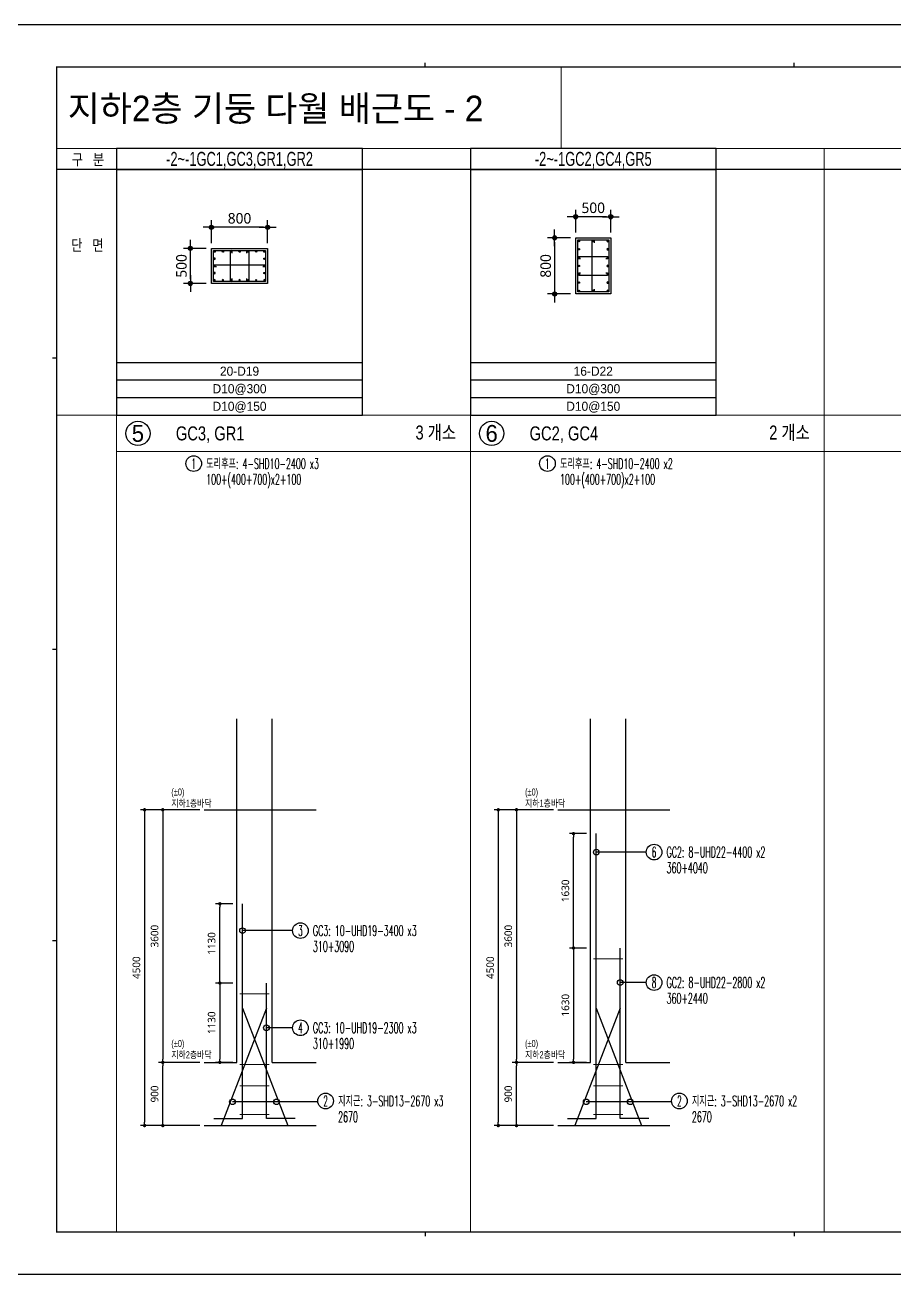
# Model space of a CAD drawing. Header units: millimetres. Extents: x 321717 to 696608, y -514806 to -16026.
# Drawn here: x 497113 to 509488, y -427003 to -409205 of the extents above; entities that cross this region are included whole.
import ezdxf
from ezdxf.enums import TextEntityAlignment as Align

# ---------------------------------------------------------------- set-up
doc = ezdxf.new("R2010")
doc.units = ezdxf.units.MM
doc.header["$LTSCALE"] = 65
doc.layers.get('Defpoints').update_dxf_attribs({"color": 145})
for name, color, linetype in [('254', 254, 'Continuous'), ('AMAC-NO', 5, 'Continuous'), ('BAR', 2, 'Continuous'), ('DIM', 7, 'Continuous'), ('EL4', 4, 'Continuous'), ('EL7', 7, 'Continuous'), ('EL8', 8, 'Continuous'), ('HOOP', 2, 'Continuous'), ('LEAD7', 7, 'Continuous'), ('XDIM', 7, 'Continuous'), ('XSTRUCT', 2, 'Continuous'), ('XTAG', 7, 'Continuous')]:
    doc.layers.add(name, color=color, linetype=linetype)
for name, color, linetype, lineweight in [('Main Bar', 7, 'Continuous', 0), ('TEXT', 3, 'Continuous', 9), ('XTITLE', 22, 'Continuous', 0)]:
    doc.layers.add(name, color=color, linetype=linetype, lineweight=lineweight)
doc.styles.add('ROMANS', font='malgun_0.ttf')
doc.styles.add('XRebar', font='Romans.shx', dxfattribs={"bigfont": 'whgtxt.shx'})
doc.styles.add('돋음', font='Dotum.ttf')
doc.styles.add('맑은고딕', font='malgun_0.ttf')
doc.dimstyles.new('60(SUB-1.8)', dxfattribs={"dimscale": 60, "dimtxt": 1.8, "dimasz": 0.8, "dimexe": 1, "dimexo": 1, "dimgap": 1, "dimtad": 1, "dimdec": 0, "dimzin": 0, "dimdsep": 46, "dimtxsty": 'ROMANS', "dimblk": 'DOT', "dimcen": 1, "dimdle": 2, "dimclrd": 6, "dimclre": 6, "dimclrt": 7, "dimazin": 0, "dimtfac": 1, "dimtdec": 0, "dimtix": 1, "dimtmove": 2, "dimatfit": 3, "dimldrblk": 'DIMDOT', "dimfxl": 1, "dimtolj": 1, "dimtzin": 0, "dimarcsym": 0})
doc.dimstyles.new('DIM_30', dxfattribs={"dimscale": 30, "dimtxt": 3, "dimasz": 1.2, "dimexe": 2, "dimexo": 1.5, "dimgap": 1, "dimtad": 1, "dimdec": 0, "dimdsep": 46, "dimtxsty": '맑은고딕', "dimblk1": 'DIMDOT', "dimblk2": 'DIMDOT', "dimsah": 1, "dimcen": 1, "dimdle": 2, "dimclrd": 7, "dimclre": 7, "dimclrt": 3, "dimadec": 0, "dimazin": 0, "dimtfac": 1, "dimtdec": 0, "dimtix": 1, "dimtmove": 2, "dimatfit": 3, "dimldrblk": 'DIMDOT', "dimfxl": 1, "dimtolj": 1, "dimarcsym": 0})

# ---------------------------------------------------------------- blocks, each defined once
blk = doc.blocks.new('dhs_sheet2e')
at = {"color": 7}
for p, q in [((20500.6, 57331.7), (20500.6, 57531.5)), ((38004.8, 57331.7), (38004.8, 57531.5)), ((2996.4, 43498.2), (2796.7, 43498.2)), ((2996.4, 29664.7), (2796.7, 29664.7)), ((2996.4, 15831.2), (2796.7, 15831.2)), ((20500.6, 1997.6), (20500.6, 1797.9)), ((38004.8, 1997.6), (38004.8, 1797.9))]:
    blk.add_line(p, q, dxfattribs=at)
blk.add_lwpolyline([(84000, 0), (84000, 59329.4), (0, 59329.4), (0, 0)], close=True, dxfattribs=at)
at = {"color": 30, "const_width": 64.9}
blk.add_lwpolyline([(81003.6, 57331.7), (2996.4, 57331.7), (2996.4, 1997.6), (81003.6, 1997.6)], close=True, dxfattribs=at)
blk = doc.blocks.new('zdfgarse')
at = {"color": 255, "xscale": 0.25, "yscale": 0.25, "zscale": 0.25}
blk.add_blockref('dhs_sheet2e', (0, 0), dxfattribs=at)
blk = doc.blocks.new('DIMDOT')
at = {"layer": 'DIM', "linetype": 'Continuous'}
blk.add_line((-2, 0), (2, 0), dxfattribs=at)
for radius in [0.5, 0.25]:
    blk.add_circle((0, 0), radius, dxfattribs=at)
blk = doc.blocks.new('*D150')
at = {"layer": 'Defpoints', "color": 0, "transparency": 16777216}
for p in [(507300, -134614), (507600, -134614), (507600, -135114)]:
    blk.add_point(p, dxfattribs=at)
at = {"layer": 'DIM', "color": 7, "lineweight": -2, "transparency": 16777216}
for p, q in [((507525, -134614), (507200, -134614)), ((507300, -135054), (507300, -134674)), ((507525, -135114), (507200, -135114))]:
    blk.add_line(p, q, dxfattribs=at)
at = {"layer": 'DIM', "color": 7, "lineweight": -2, "transparency": 16777216, "xscale": 60, "yscale": 60, "zscale": 60}
for p, rotation in [((507300, -134614), 90), ((507300, -135114), 270)]:
    blk.add_blockref('DIMDOT', p, dxfattribs=dict(at, rotation=rotation))
at = {"layer": 'DIM', "color": 3, "transparency": 16777216, "insert": (507173, -134864), "char_height": 150, "attachment_point": 5, "rotation": 90, "style": '맑은고딕'}
blk.add_mtext('\\A1;500', dxfattribs=at)
blk = doc.blocks.new('*D151')
at = {"layer": 'Defpoints', "color": 0, "transparency": 16777216}
for p in [(507600, -134314), (507600, -134614), (508400, -134614)]:
    blk.add_point(p, dxfattribs=at)
at = {"layer": 'DIM', "color": 7, "lineweight": -2, "transparency": 16777216}
for p, q in [((507600, -134539), (507600, -134214)), ((508340, -134314), (507660, -134314)), ((508400, -134539), (508400, -134214))]:
    blk.add_line(p, q, dxfattribs=at)
at = {"layer": 'DIM', "color": 7, "lineweight": -2, "transparency": 16777216, "xscale": 60, "yscale": 60, "zscale": 60, "rotation": 180}
blk.add_blockref('DIMDOT', (507600, -134314), dxfattribs=at)
at = {"layer": 'DIM', "color": 7, "lineweight": -2, "transparency": 16777216, "xscale": 60, "yscale": 60, "zscale": 60}
blk.add_blockref('DIMDOT', (508400, -134314), dxfattribs=at)
at = {"layer": 'DIM', "color": 3, "transparency": 16777216, "insert": (508000, -134187), "char_height": 150, "attachment_point": 5, "style": '맑은고딕'}
blk.add_mtext('\\A1;800', dxfattribs=at)
blk = doc.blocks.new('ST')
at = {"layer": 'BAR'}
blk.add_circle((0, 0), 14.5, dxfattribs=at)
blk = doc.blocks.new('BAR')
at = {"layer": 'BAR'}
blk.add_hatch(color=256, dxfattribs=at).paths.add_polyline_path([(0, -14.5, 1), (0, 14.5, 1)])
at = {"layer": 'BAR', "rotation": 180}
blk.add_blockref('ST', (0, 0), dxfattribs=at)
blk = doc.blocks.new('보')
at = {"layer": 'EL7'}
for p, q in [((0, -300), (3500, -300)), ((0, -3050), (3500, -3050))]:
    blk.add_line(p, q, dxfattribs=at)
blk.add_lwpolyline([(0, 0), (0, -3800), (3500, -3800), (3500, 0)], close=True, dxfattribs=at)
at = {"layer": 'EL8'}
for p, q in [((0, -3300), (3500, -3300)), ((0, -3550), (3500, -3550))]:
    blk.add_line(p, q, dxfattribs=at)
blk = doc.blocks.new('_Dot')
at = {"color": 0, "linetype": 'ByBlock', "lineweight": -2}
blk.add_line((-0.5, 0), (-1, 0), dxfattribs=at)
at = {"color": 0, "linetype": 'ByBlock', "const_width": 0.5}
blk.add_lwpolyline([(-0.25, 0, 1), (0.25, 0, 1)], format="xyb", close=True, dxfattribs=at)
blk = doc.blocks.new('*D264')
at = {"layer": 'Defpoints', "color": 0, "linetype": 'Continuous', "transparency": 16777216}
for p in [(499664, -420388), (498816, -424888), (499664, -424888)]:
    blk.add_point(p, dxfattribs=at).dxf.unprotected_set("ltscale", 0)
at = {"layer": 'XDIM', "color": 6, "linetype": 'Continuous', "lineweight": -2, "transparency": 16777216}
for p, q in [((499604, -420388), (498756, -420388)), ((498816, -420436), (498816, -424840)), ((499604, -424888), (498756, -424888))]:
    blk.add_line(p, q, dxfattribs=at).dxf.unprotected_set("ltscale", 0)
at = {"layer": 'XDIM', "color": 6, "linetype": 'Continuous', "lineweight": -2, "transparency": 16777216, "xscale": 48, "yscale": 48, "zscale": 48}
for p, rotation in [((498816, -420388), 90), ((498816, -424888), 270)]:
    blk.add_blockref('_Dot', p, dxfattribs=dict(at, rotation=rotation)).dxf.unprotected_set("ltscale", 0)
at = {"layer": 'XDIM', "color": 7, "linetype": 'Continuous', "transparency": 16777216, "insert": (498700, -422638), "char_height": 108, "attachment_point": 5, "rotation": 90, "style": 'ROMANS'}
blk.add_mtext('\\A1;4500', dxfattribs=at).dxf.unprotected_set("ltscale", 0)
blk = doc.blocks.new('*D265')
at = {"layer": 'Defpoints', "color": 0, "linetype": 'Continuous', "transparency": 16777216}
for p in [(499664, -420388), (499075, -423988), (499664, -423988)]:
    blk.add_point(p, dxfattribs=at).dxf.unprotected_set("ltscale", 0)
at = {"layer": 'XDIM', "color": 6, "linetype": 'Continuous', "lineweight": -2, "transparency": 16777216}
for p, q in [((499604, -420388), (499015, -420388)), ((499075, -420436), (499075, -423940)), ((499604, -423988), (499015, -423988))]:
    blk.add_line(p, q, dxfattribs=at).dxf.unprotected_set("ltscale", 0)
at = {"layer": 'XDIM', "color": 6, "linetype": 'Continuous', "lineweight": -2, "transparency": 16777216, "xscale": 48, "yscale": 48, "zscale": 48}
for p, rotation in [((499075, -420388), 90), ((499075, -423988), 270)]:
    blk.add_blockref('_Dot', p, dxfattribs=dict(at, rotation=rotation)).dxf.unprotected_set("ltscale", 0)
at = {"layer": 'XDIM', "color": 7, "linetype": 'Continuous', "transparency": 16777216, "insert": (498959, -422188), "char_height": 108, "attachment_point": 5, "rotation": 90, "style": 'ROMANS'}
blk.add_mtext('\\A1;3600', dxfattribs=at).dxf.unprotected_set("ltscale", 0)
blk = doc.blocks.new('*D266')
at = {"layer": 'Defpoints', "color": 0, "linetype": 'Continuous', "transparency": 16777216}
for p in [(499075, -423988), (499664, -423988), (499664, -424888)]:
    blk.add_point(p, dxfattribs=at).dxf.unprotected_set("ltscale", 0)
at = {"layer": 'XDIM', "color": 6, "linetype": 'Continuous', "lineweight": -2, "transparency": 16777216}
for p, q in [((499604, -423988), (499015, -423988)), ((499075, -424840), (499075, -424036)), ((499604, -424888), (499015, -424888))]:
    blk.add_line(p, q, dxfattribs=at).dxf.unprotected_set("ltscale", 0)
at = {"layer": 'XDIM', "color": 6, "linetype": 'Continuous', "lineweight": -2, "transparency": 16777216, "xscale": 48, "yscale": 48, "zscale": 48}
for p, rotation in [((499075, -423988), 90), ((499075, -424888), 270)]:
    blk.add_blockref('_Dot', p, dxfattribs=dict(at, rotation=rotation)).dxf.unprotected_set("ltscale", 0)
at = {"layer": 'XDIM', "color": 7, "linetype": 'Continuous', "transparency": 16777216, "insert": (498959, -424438), "char_height": 108, "attachment_point": 5, "rotation": 90, "style": 'ROMANS'}
blk.add_mtext('\\A1;900', dxfattribs=at).dxf.unprotected_set("ltscale", 0)
blk = doc.blocks.new('*D267')
at = {"layer": 'Defpoints', "color": 0, "linetype": 'Continuous', "transparency": 16777216}
for p in [(500131, -422858), (499888, -423988), (500131, -423988)]:
    blk.add_point(p, dxfattribs=at).dxf.unprotected_set("ltscale", 0)
at = {"layer": 'XDIM', "color": 6, "linetype": 'Continuous', "lineweight": -2, "transparency": 16777216}
for p, q in [((500071, -422858), (499828, -422858)), ((499888, -422906), (499888, -423940)), ((500071, -423988), (499828, -423988))]:
    blk.add_line(p, q, dxfattribs=at).dxf.unprotected_set("ltscale", 0)
at = {"layer": 'XDIM', "color": 6, "linetype": 'Continuous', "lineweight": -2, "transparency": 16777216, "xscale": 48, "yscale": 48, "zscale": 48}
for p, rotation in [((499888, -422858), 90), ((499888, -423988), 270)]:
    blk.add_blockref('_Dot', p, dxfattribs=dict(at, rotation=rotation)).dxf.unprotected_set("ltscale", 0)
at = {"layer": 'XDIM', "color": 7, "linetype": 'Continuous', "transparency": 16777216, "insert": (499771, -423423), "char_height": 108, "attachment_point": 5, "rotation": 90, "style": 'ROMANS'}
blk.add_mtext('\\A1;1130', dxfattribs=at).dxf.unprotected_set("ltscale", 0)
blk = doc.blocks.new('*D268')
at = {"layer": 'Defpoints', "color": 0, "linetype": 'Continuous', "transparency": 16777216}
for p in [(499888, -421728), (500131, -421728), (500131, -422858)]:
    blk.add_point(p, dxfattribs=at).dxf.unprotected_set("ltscale", 0)
at = {"layer": 'XDIM', "color": 6, "linetype": 'Continuous', "lineweight": -2, "transparency": 16777216}
for p, q in [((500071, -421728), (499828, -421728)), ((499888, -422810), (499888, -421776)), ((500071, -422858), (499828, -422858))]:
    blk.add_line(p, q, dxfattribs=at).dxf.unprotected_set("ltscale", 0)
at = {"layer": 'XDIM', "color": 6, "linetype": 'Continuous', "lineweight": -2, "transparency": 16777216, "xscale": 48, "yscale": 48, "zscale": 48}
for p, rotation in [((499888, -421728), 90), ((499888, -422858), 270)]:
    blk.add_blockref('_Dot', p, dxfattribs=dict(at, rotation=rotation)).dxf.unprotected_set("ltscale", 0)
at = {"layer": 'XDIM', "color": 7, "linetype": 'Continuous', "transparency": 16777216, "insert": (499771, -422293), "char_height": 108, "attachment_point": 5, "rotation": 90, "style": 'ROMANS'}
blk.add_mtext('\\A1;1130', dxfattribs=at).dxf.unprotected_set("ltscale", 0)
blk = doc.blocks.new('*D152')
at = {"layer": 'Defpoints', "color": 0, "transparency": 16777216}
for p in [(511250, -140364), (510950, -141164), (511250, -141164)]:
    blk.add_point(p, dxfattribs=at)
at = {"layer": 'DIM', "color": 7, "lineweight": -2, "transparency": 16777216}
for p, q in [((511175, -140364), (510850, -140364)), ((510950, -140424), (510950, -141104)), ((511175, -141164), (510850, -141164))]:
    blk.add_line(p, q, dxfattribs=at)
at = {"layer": 'DIM', "color": 7, "lineweight": -2, "transparency": 16777216, "xscale": 60, "yscale": 60, "zscale": 60}
for p, rotation in [((510950, -140364), 90), ((510950, -141164), 270)]:
    blk.add_blockref('DIMDOT', p, dxfattribs=dict(at, rotation=rotation))
at = {"layer": 'DIM', "color": 3, "transparency": 16777216, "insert": (510823, -140764), "char_height": 150, "attachment_point": 5, "rotation": 90, "style": '맑은고딕'}
blk.add_mtext('\\A1;800', dxfattribs=at)
blk = doc.blocks.new('*D195')
at = {"layer": 'Defpoints', "color": 0, "transparency": 16777216}
for p in [(511250, -140064), (511250, -140364), (511750, -140364)]:
    blk.add_point(p, dxfattribs=at)
at = {"layer": 'DIM', "color": 7, "lineweight": -2, "transparency": 16777216}
for p, q in [((511250, -140289), (511250, -139964)), ((511690, -140064), (511310, -140064)), ((511750, -140289), (511750, -139964))]:
    blk.add_line(p, q, dxfattribs=at)
at = {"layer": 'DIM', "color": 7, "lineweight": -2, "transparency": 16777216, "xscale": 60, "yscale": 60, "zscale": 60, "rotation": 180}
blk.add_blockref('DIMDOT', (511250, -140064), dxfattribs=at)
at = {"layer": 'DIM', "color": 7, "lineweight": -2, "transparency": 16777216, "xscale": 60, "yscale": 60, "zscale": 60}
blk.add_blockref('DIMDOT', (511750, -140064), dxfattribs=at)
at = {"layer": 'DIM', "color": 3, "transparency": 16777216, "insert": (511500, -139937), "char_height": 150, "attachment_point": 5, "style": '맑은고딕'}
blk.add_mtext('\\A1;500', dxfattribs=at)
blk = doc.blocks.new('*D269')
at = {"layer": 'Defpoints', "color": 0, "linetype": 'Continuous', "transparency": 16777216}
for p in [(504701, -420388), (503853, -424888), (504701, -424888)]:
    blk.add_point(p, dxfattribs=at).dxf.unprotected_set("ltscale", 0)
at = {"layer": 'XDIM', "color": 6, "linetype": 'Continuous', "lineweight": -2, "transparency": 16777216}
for p, q in [((504641, -420388), (503793, -420388)), ((503853, -420436), (503853, -424840)), ((504641, -424888), (503793, -424888))]:
    blk.add_line(p, q, dxfattribs=at).dxf.unprotected_set("ltscale", 0)
at = {"layer": 'XDIM', "color": 6, "linetype": 'Continuous', "lineweight": -2, "transparency": 16777216, "xscale": 48, "yscale": 48, "zscale": 48}
for p, rotation in [((503853, -420388), 90), ((503853, -424888), 270)]:
    blk.add_blockref('_Dot', p, dxfattribs=dict(at, rotation=rotation)).dxf.unprotected_set("ltscale", 0)
at = {"layer": 'XDIM', "color": 7, "linetype": 'Continuous', "transparency": 16777216, "insert": (503738, -422638), "char_height": 108, "attachment_point": 5, "rotation": 90, "style": 'ROMANS'}
blk.add_mtext('\\A1;4500', dxfattribs=at).dxf.unprotected_set("ltscale", 0)
blk = doc.blocks.new('*D270')
at = {"layer": 'Defpoints', "color": 0, "linetype": 'Continuous', "transparency": 16777216}
for p in [(504701, -420388), (504112, -423988), (504701, -423988)]:
    blk.add_point(p, dxfattribs=at).dxf.unprotected_set("ltscale", 0)
at = {"layer": 'XDIM', "color": 6, "linetype": 'Continuous', "lineweight": -2, "transparency": 16777216}
for p, q in [((504641, -420388), (504052, -420388)), ((504112, -420436), (504112, -423940)), ((504641, -423988), (504052, -423988))]:
    blk.add_line(p, q, dxfattribs=at).dxf.unprotected_set("ltscale", 0)
at = {"layer": 'XDIM', "color": 6, "linetype": 'Continuous', "lineweight": -2, "transparency": 16777216, "xscale": 48, "yscale": 48, "zscale": 48}
for p, rotation in [((504112, -420388), 90), ((504112, -423988), 270)]:
    blk.add_blockref('_Dot', p, dxfattribs=dict(at, rotation=rotation)).dxf.unprotected_set("ltscale", 0)
at = {"layer": 'XDIM', "color": 7, "linetype": 'Continuous', "transparency": 16777216, "insert": (503996, -422188), "char_height": 108, "attachment_point": 5, "rotation": 90, "style": 'ROMANS'}
blk.add_mtext('\\A1;3600', dxfattribs=at).dxf.unprotected_set("ltscale", 0)
blk = doc.blocks.new('*D271')
at = {"layer": 'Defpoints', "color": 0, "linetype": 'Continuous', "transparency": 16777216}
for p in [(504112, -423988), (504701, -423988), (504701, -424888)]:
    blk.add_point(p, dxfattribs=at).dxf.unprotected_set("ltscale", 0)
at = {"layer": 'XDIM', "color": 6, "linetype": 'Continuous', "lineweight": -2, "transparency": 16777216}
for p, q in [((504641, -423988), (504052, -423988)), ((504112, -424840), (504112, -424036)), ((504641, -424888), (504052, -424888))]:
    blk.add_line(p, q, dxfattribs=at).dxf.unprotected_set("ltscale", 0)
at = {"layer": 'XDIM', "color": 6, "linetype": 'Continuous', "lineweight": -2, "transparency": 16777216, "xscale": 48, "yscale": 48, "zscale": 48}
for p, rotation in [((504112, -423988), 90), ((504112, -424888), 270)]:
    blk.add_blockref('_Dot', p, dxfattribs=dict(at, rotation=rotation)).dxf.unprotected_set("ltscale", 0)
at = {"layer": 'XDIM', "color": 7, "linetype": 'Continuous', "transparency": 16777216, "insert": (503996, -424438), "char_height": 108, "attachment_point": 5, "rotation": 90, "style": 'ROMANS'}
blk.add_mtext('\\A1;900', dxfattribs=at).dxf.unprotected_set("ltscale", 0)
blk = doc.blocks.new('*D272')
at = {"layer": 'Defpoints', "color": 0, "linetype": 'Continuous', "transparency": 16777216}
for p in [(505168, -422358), (504925, -423988), (505168, -423988)]:
    blk.add_point(p, dxfattribs=at).dxf.unprotected_set("ltscale", 0)
at = {"layer": 'XDIM', "color": 6, "linetype": 'Continuous', "lineweight": -2, "transparency": 16777216}
for p, q in [((505108, -422358), (504865, -422358)), ((504925, -422406), (504925, -423940)), ((505108, -423988), (504865, -423988))]:
    blk.add_line(p, q, dxfattribs=at).dxf.unprotected_set("ltscale", 0)
at = {"layer": 'XDIM', "color": 6, "linetype": 'Continuous', "lineweight": -2, "transparency": 16777216, "xscale": 48, "yscale": 48, "zscale": 48}
for p, rotation in [((504925, -422358), 90), ((504925, -423988), 270)]:
    blk.add_blockref('_Dot', p, dxfattribs=dict(at, rotation=rotation)).dxf.unprotected_set("ltscale", 0)
at = {"layer": 'XDIM', "color": 7, "linetype": 'Continuous', "transparency": 16777216, "insert": (504809, -423173), "char_height": 108, "attachment_point": 5, "rotation": 90, "style": 'ROMANS'}
blk.add_mtext('\\A1;1630', dxfattribs=at).dxf.unprotected_set("ltscale", 0)
blk = doc.blocks.new('*D273')
at = {"layer": 'Defpoints', "color": 0, "linetype": 'Continuous', "transparency": 16777216}
for p in [(504925, -420728), (505168, -420728), (505168, -422358)]:
    blk.add_point(p, dxfattribs=at).dxf.unprotected_set("ltscale", 0)
at = {"layer": 'XDIM', "color": 6, "linetype": 'Continuous', "lineweight": -2, "transparency": 16777216}
for p, q in [((505108, -420728), (504865, -420728)), ((504925, -422310), (504925, -420776)), ((505108, -422358), (504865, -422358))]:
    blk.add_line(p, q, dxfattribs=at).dxf.unprotected_set("ltscale", 0)
at = {"layer": 'XDIM', "color": 6, "linetype": 'Continuous', "lineweight": -2, "transparency": 16777216, "xscale": 48, "yscale": 48, "zscale": 48}
for p, rotation in [((504925, -420728), 90), ((504925, -422358), 270)]:
    blk.add_blockref('_Dot', p, dxfattribs=dict(at, rotation=rotation)).dxf.unprotected_set("ltscale", 0)
at = {"layer": 'XDIM', "color": 7, "linetype": 'Continuous', "transparency": 16777216, "insert": (504809, -421543), "char_height": 108, "attachment_point": 5, "rotation": 90, "style": 'ROMANS'}
blk.add_mtext('\\A1;1630', dxfattribs=at).dxf.unprotected_set("ltscale", 0)
blk = doc.blocks.new('*U282', base_point=(499404, -415455))
at = {"layer": 'XTAG', "color": 0, "linetype": 'Continuous', "ltscale": 2.95474e-310}
blk.add_circle((499516, -415455), 112, dxfattribs=at)
at = {"layer": 'XTAG', "color": 0, "linetype": 'Continuous', "ltscale": 2.95474e-310, "style": 'XRebar', "width": 0.5}
blk.add_text('1', height=150, dxfattribs=at).set_placement((499516, -415455), align=Align.MIDDLE_CENTER)
at = {"layer": 'XTAG', "color": 0, "linetype": 'Continuous', "ltscale": 2.95474e-310, "style": 'XRebar', "width": 0.55}
for s, p in [('도리후프: 4-SHD10-2400 x3', (499694, -415455)), ('100+(400+700)x2+100', (499694, -415680))]:
    blk.add_text(s, height=150, dxfattribs=at).set_placement(p, align=Align.MIDDLE_LEFT)
blk = doc.blocks.new('*U283', base_point=(504441, -415455))
at = {"layer": 'XTAG', "color": 0, "linetype": 'Continuous', "ltscale": 2.95474e-310}
blk.add_circle((504553, -415455), 112, dxfattribs=at)
at = {"layer": 'XTAG', "color": 0, "linetype": 'Continuous', "ltscale": 2.95474e-310, "style": 'XRebar', "width": 0.5}
blk.add_text('1', height=150, dxfattribs=at).set_placement((504553, -415455), align=Align.MIDDLE_CENTER)
at = {"layer": 'XTAG', "color": 0, "linetype": 'Continuous', "ltscale": 2.95474e-310, "style": 'XRebar', "width": 0.55}
for s, p in [('도리후프: 4-SHD10-2400 x2', (504732, -415455)), ('100+(400+700)x2+100', (504732, -415680))]:
    blk.add_text(s, height=150, dxfattribs=at).set_placement(p, align=Align.MIDDLE_LEFT)
blk = doc.blocks.new('*U288', base_point=(501282, -424538))
at = {"layer": 'XTAG', "color": 0, "linetype": 'Continuous', "ltscale": 2.95474e-310}
blk.add_circle((501394, -424538), 112, dxfattribs=at)
at = {"layer": 'XTAG', "color": 0, "linetype": 'Continuous', "ltscale": 2.95474e-310, "style": 'XRebar', "width": 0.5}
blk.add_text('2', height=150, dxfattribs=at).set_placement((501394, -424538), align=Align.MIDDLE_CENTER)
at = {"layer": 'XTAG', "color": 0, "linetype": 'Continuous', "ltscale": 2.95474e-310, "style": 'XRebar', "width": 0.55}
for s, p in [('지지근: 3-SHD13-2670 x3', (501572, -424538)), ('2670', (501572, -424763))]:
    blk.add_text(s, height=150, dxfattribs=at).set_placement(p, align=Align.MIDDLE_LEFT)
blk = doc.blocks.new('*U289', base_point=(506319, -424538))
at = {"layer": 'XTAG', "color": 0, "linetype": 'Continuous', "ltscale": 2.95474e-310}
blk.add_circle((506432, -424538), 112, dxfattribs=at)
at = {"layer": 'XTAG', "color": 0, "linetype": 'Continuous', "ltscale": 2.95474e-310, "style": 'XRebar', "width": 0.5}
blk.add_text('2', height=150, dxfattribs=at).set_placement((506432, -424538), align=Align.MIDDLE_CENTER)
at = {"layer": 'XTAG', "color": 0, "linetype": 'Continuous', "ltscale": 2.95474e-310, "style": 'XRebar', "width": 0.55}
for s, p in [('지지근: 3-SHD13-2670 x2', (506610, -424538)), ('2670', (506610, -424763))]:
    blk.add_text(s, height=150, dxfattribs=at).set_placement(p, align=Align.MIDDLE_LEFT)
blk = doc.blocks.new('*U292', base_point=(505960, -420991))
at = {"layer": 'XTAG', "color": 0, "linetype": 'Continuous', "ltscale": 2.95474e-310}
blk.add_circle((506072, -420991), 112, dxfattribs=at)
at = {"layer": 'XTAG', "color": 0, "linetype": 'Continuous', "ltscale": 2.95474e-310, "style": 'XRebar', "width": 0.5}
blk.add_text('6', height=150, dxfattribs=at).set_placement((506072, -420991), align=Align.MIDDLE_CENTER)
at = {"layer": 'XTAG', "color": 0, "linetype": 'Continuous', "ltscale": 2.95474e-310, "style": 'XRebar', "width": 0.55}
for s, p in [('GC2: 8-UHD22-4400 x2', (506250, -420991)), ('360+4040', (506250, -421216))]:
    blk.add_text(s, height=150, dxfattribs=at).set_placement(p, align=Align.MIDDLE_LEFT)
blk = doc.blocks.new('*U295', base_point=(505960, -422850))
at = {"layer": 'XTAG', "color": 0, "linetype": 'Continuous', "ltscale": 2.95474e-310}
blk.add_circle((506072, -422850), 112, dxfattribs=at)
at = {"layer": 'XTAG', "color": 0, "linetype": 'Continuous', "ltscale": 2.95474e-310, "style": 'XRebar', "width": 0.5}
blk.add_text('8', height=150, dxfattribs=at).set_placement((506072, -422850), align=Align.MIDDLE_CENTER)
at = {"layer": 'XTAG', "color": 0, "linetype": 'Continuous', "ltscale": 2.95474e-310, "style": 'XRebar', "width": 0.55}
for s, p in [('GC2: 8-UHD22-2800 x2', (506250, -422850)), ('360+2440', (506250, -423075))]:
    blk.add_text(s, height=150, dxfattribs=at).set_placement(p, align=Align.MIDDLE_LEFT)
blk = doc.blocks.new('*U296', base_point=(500922, -423494))
at = {"layer": 'XTAG', "color": 0, "linetype": 'Continuous', "ltscale": 1.06101e-314}
blk.add_circle((501035, -423494), 112, dxfattribs=at)
at = {"layer": 'XTAG', "color": 0, "linetype": 'Continuous', "ltscale": 1.06101e-314, "style": 'XRebar', "width": 0.5}
blk.add_text('4', height=150, dxfattribs=at).set_placement((501035, -423494), align=Align.MIDDLE_CENTER)
at = {"layer": 'XTAG', "color": 0, "linetype": 'Continuous', "ltscale": 1.06101e-314, "style": 'XRebar', "width": 0.55}
for s, p in [('GC3: 10-UHD19-2300 x3', (501213, -423494)), ('310+1990', (501213, -423719))]:
    blk.add_text(s, height=150, dxfattribs=at).set_placement(p, align=Align.MIDDLE_LEFT)
blk = doc.blocks.new('*U297', base_point=(500922, -422110))
at = {"layer": 'XTAG', "color": 0, "linetype": 'Continuous', "ltscale": 1.06101e-314}
blk.add_circle((501035, -422110), 112, dxfattribs=at)
at = {"layer": 'XTAG', "color": 0, "linetype": 'Continuous', "ltscale": 1.06101e-314, "style": 'XRebar', "width": 0.5}
blk.add_text('3', height=150, dxfattribs=at).set_placement((501035, -422110), align=Align.MIDDLE_CENTER)
at = {"layer": 'XTAG', "color": 0, "linetype": 'Continuous', "ltscale": 1.06101e-314, "style": 'XRebar', "width": 0.55}
for s, p in [('GC3: 10-UHD19-3400 x3', (501213, -422110)), ('310+3090', (501213, -422335))]:
    blk.add_text(s, height=150, dxfattribs=at).set_placement(p, align=Align.MIDDLE_LEFT)
blk = doc.blocks.new('sdhsths')
at = {"layer": 'BAR'}
blk.add_lwpolyline([(2120, 1905), (1380, 1905), (1380, 2345), (2120, 2345)], close=True, dxfattribs=at)
at = {"layer": 'EL4'}
blk.add_lwpolyline([(1350, 1875), (1350, 2375), (2150, 2375), (2150, 1875)], close=True, dxfattribs=at)
at = {"layer": 'HOOP'}
for points in [[(1646.7, 2305), (1646.7, 2330, 1), (1616.7, 2330), (1616.7, 1920, 1), (1646.7, 1920), (1646.7, 1945)], [(1853.3, 2305), (1853.3, 2330, -1), (1883.3, 2330), (1883.3, 1920, -1), (1853.3, 1920), (1853.3, 1945)], [(1420, 2110), (1395, 2110, -1), (1395, 2140), (2105, 2140, -1), (2105, 2110), (2080, 2110)]]:
    blk.add_lwpolyline(points, format="xyb", dxfattribs=at)
at = {"layer": 'BAR', "xscale": 0.6666666666666666, "yscale": 0.6666666666666666, "zscale": 0.6666666666666666, "rotation": 180}
for p in [(1395, 2330), (1513.3, 2330), (1631.7, 2330), (1750, 2330), (1868.3, 2330), (1986.7, 2330), (2105, 2330)]:
    blk.add_blockref('BAR', p, dxfattribs=at)
at = {"layer": 'BAR', "yscale": 0.6666666666666666, "zscale": 0.6666666666666666}
for p, xscale in [((1395, 2227.5), -0.6666666666666666), ((2105, 2227.5), 0.6666666666666666), ((1395, 2125), -0.6666666666666666), ((1395, 2022.5), -0.6666666666666666), ((2105, 2125), 0.6666666666666666), ((2105, 2022.5), 0.6666666666666666), ((1395, 1920), -0.6666666666666666), ((1513.3, 1920), -0.6666666666666666), ((1631.7, 1920), -0.6666666666666666), ((1750, 1920), -0.6666666666666666), ((1868.3, 1920), -0.6666666666666666), ((1986.7, 1920), -0.6666666666666666), ((2105, 1920), -0.6666666666666666)]:
    blk.add_blockref('BAR', p, dxfattribs=dict(at, xscale=xscale))
at = {"layer": 'EL7'}
blk.add_blockref('보', (0, 3800), dxfattribs=at)
at = {"layer": 'TEXT', "color": 6, "style": '돋음', "width": 0.7}
blk.add_text('-2~-1GC1,GC3,GR1,GR2', height=200, dxfattribs=at).set_placement((1750, 3650), align=Align.MIDDLE_CENTER)
at = {"layer": 'TEXT', "style": '돋음'}
for s, p in [('20-D19', (1750, 625)), ('D10@300', (1750, 375)), ('D10@150', (1750, 125))]:
    blk.add_text(s, height=130, dxfattribs=at).set_placement(p, align=Align.MIDDLE_CENTER)
at = {"layer": 'DIM'}
dim = blk.add_linear_dim(base=(1350, 2675), p1=(2150, 2375), p2=(1350, 2375), dimstyle='DIM_30', override={"dimscale": 50}, dxfattribs=at)
dim.commit()
dim.dimension.update_dxf_attribs({"geometry": '*D151', "text_midpoint": (1750, 2802.5), "insert": (-506250.1, 136989.4)})
dim = blk.add_linear_dim(base=(1050, 2375), p1=(1350, 1875), p2=(1350, 2375), angle=270, dimstyle='DIM_30', override={"dimscale": 50}, dxfattribs=at)
dim.commit()
dim.dimension.update_dxf_attribs({"geometry": '*D150', "text_midpoint": (922.5, 2125), "insert": (-506250.1, 136989.4)})
blk = doc.blocks.new('zsgwgaegsdths')
at = {"layer": 'BAR'}
blk.add_lwpolyline([(1970, 2495), (1970, 1755), (1530, 1755), (1530, 2495)], close=True, dxfattribs=at)
at = {"layer": 'EL4'}
blk.add_lwpolyline([(2000, 1725), (1500, 1725), (1500, 2525), (2000, 2525)], close=True, dxfattribs=at)
at = {"layer": 'HOOP'}
for points in [[(1765, 1795), (1765, 1770, -1), (1735, 1770), (1735, 2480, -1), (1765, 2480), (1765, 2455)], [(1570, 2228.3), (1545, 2228.3, -1), (1545, 2258.3), (1955, 2258.3, -1), (1955, 2228.3), (1930, 2228.3)], [(1570, 2021.7), (1545, 2021.7, 1), (1545, 1991.7), (1955, 1991.7, 1), (1955, 2021.7), (1930, 2021.7)]]:
    blk.add_lwpolyline(points, format="xyb", dxfattribs=at)
at = {"layer": 'BAR', "yscale": 0.6666666666666666, "zscale": 0.6666666666666666}
for p, xscale, rotation in [((1545, 2480), 0.6666666666666666, 270), ((1545, 2361.7), 0.6666666666666666, 270), ((1750, 2480), 0.6666666666666666, 90), ((1955, 2480), -0.6666666666666666, 90), ((1955, 2361.7), -0.6666666666666666, 90), ((1545, 2243.3), 0.6666666666666666, 270), ((1955, 2243.3), -0.6666666666666666, 90), ((1545, 2125), 0.6666666666666666, 270), ((1545, 2006.7), 0.6666666666666666, 270), ((1955, 2125), -0.6666666666666666, 90), ((1955, 2006.7), -0.6666666666666666, 90), ((1545, 1888.3), 0.6666666666666666, 270), ((1955, 1888.3), -0.6666666666666666, 90), ((1545, 1770), 0.6666666666666666, 270), ((1750, 1770), -0.6666666666666666, 90), ((1955, 1770), -0.6666666666666666, 90)]:
    blk.add_blockref('BAR', p, dxfattribs=dict(at, xscale=xscale, rotation=rotation))
at = {"layer": 'EL7'}
blk.add_blockref('보', (0, 3800), dxfattribs=at)
at = {"layer": 'TEXT', "color": 6, "style": '돋음', "width": 0.7}
blk.add_text('-2~-1GC2,GC4,GR5', height=200, dxfattribs=at).set_placement((1750, 3650), align=Align.MIDDLE_CENTER)
at = {"layer": 'TEXT', "style": '돋음'}
for s, p in [('16-D22', (1750, 625)), ('D10@300', (1750, 375)), ('D10@150', (1750, 125))]:
    blk.add_text(s, height=130, dxfattribs=at).set_placement(p, align=Align.MIDDLE_CENTER)
at = {"layer": 'DIM'}
dim = blk.add_linear_dim(base=(1500, 2825), p1=(2000, 2525), p2=(1500, 2525), dimstyle='DIM_30', override={"dimscale": 50}, dxfattribs=at)
dim.commit()
dim.dimension.update_dxf_attribs({"geometry": '*D195', "text_midpoint": (1750, 2952.5), "insert": (-509750.1, 142889.3)})
dim = blk.add_linear_dim(base=(1200, 1725), p1=(1500, 2525), p2=(1500, 1725), angle=90, dimstyle='DIM_30', override={"dimscale": 50}, dxfattribs=at)
dim.commit()
dim.dimension.update_dxf_attribs({"geometry": '*D152', "text_midpoint": (1072.5, 2125), "insert": (-509750.1, 142889.3)})

msp = doc.modelspace()

# ---------------------------------------------------------------- linework, layer by layer
at = {"layer": '254', "color": 4, "linetype": 'Continuous'}
for p, q in [((505959.5, -420990.9), (505248.4, -420990.9)), ((500922.2, -422110), (500211.1, -422110)), ((505959.5, -422850.3), (505588.4, -422850.3)), ((500922.2, -423494.5), (500551.1, -423494.5)), ((501282.5, -424549.9), (500067.1, -424549.9)), ((506319.8, -424549.9), (505104.4, -424549.9))]:
    msp.add_line(p, q, dxfattribs=at)
for centre in [(505248.4, -420990.9), (500211.1, -422110), (505588.4, -422850.3), (500551.1, -423494.5), (500067.1, -424549.9), (500695, -424549.9), (505104.4, -424549.9), (505732.3, -424549.9)]:
    msp.add_circle(centre, 40, dxfattribs=at)
at = {"layer": 'AMAC-NO', "color": 2}
for centre in [(498721.2, -415024.6), (503758.5, -415024.6)]:
    msp.add_circle(centre, 172.8, dxfattribs=at)
at = {"layer": 'BAR', "color": 3}
for points in [[(504838.4, -424788.1), (505248.4, -424788.1), (505248.4, -420728.1)], [(499801.1, -424788.1), (500211.1, -424788.1), (500211.1, -421728.1)], [(505998.4, -424788.1), (505588.4, -424788.1), (505588.4, -422358.1)], [(500961.1, -424788.1), (500551.1, -424788.1), (500551.1, -422858.1)]]:
    msp.add_lwpolyline(points, dxfattribs=at)
at = {"layer": 'LEAD7'}
msp.add_line((518567.5, -411265.7), (497562.5, -411265.7), dxfattribs=at)
at = {"layer": 'Main Bar', "color": 30, "linetype": 'Continuous'}
for p, q in [((505208.4, -422510.8), (505628.4, -422510.8)), ((500171.1, -423010.8), (500591.1, -423010.8)), ((500171.1, -424018.3), (500591.1, -424018.3)), ((505208.4, -424018.3), (505628.4, -424018.3)), ((500171.1, -424323.1), (500591.1, -424323.1)), ((505208.4, -424323.1), (505628.4, -424323.1)), ((500171.1, -424731.5), (500591.1, -424731.5)), ((505208.4, -424731.5), (505628.4, -424731.5))]:
    msp.add_line(p, q, dxfattribs=at).dxf.unprotected_set("ltscale", 0)
at = {"layer": 'XSTRUCT', "color": 5, "linetype": 'Continuous'}
for p, q in [((500131.1, -423988.1), (500131.1, -419094.2)), ((500631.1, -423988.1), (500631.1, -419094.2)), ((505168.4, -423988.1), (505168.4, -419094.2)), ((505668.4, -423988.1), (505668.4, -419094.2)), ((499664, -420388.1), (501260.7, -420388.1)), ((504701.3, -420388.1), (506298, -420388.1)), ((499664, -423988.1), (500131.1, -423988.1)), ((500631.1, -423988.1), (501260.7, -423988.1)), ((504701.3, -423988.1), (505168.4, -423988.1)), ((505668.4, -423988.1), (506298, -423988.1)), ((499664, -424888.1), (501260.7, -424888.1)), ((504701.3, -424888.1), (506298, -424888.1))]:
    msp.add_line(p, q, dxfattribs=at).dxf.unprotected_set("ltscale", 0)
at = {"layer": 'XSTRUCT', "color": 1}
for points in [[(500551.1, -423215.5), (499908.2, -424888.1)], [(500211.1, -423215.5), (500854, -424888.1)], [(505588.4, -423215.5), (504945.5, -424888.1)], [(505248.4, -423215.5), (505891.3, -424888.1)]]:
    msp.add_lwpolyline(points, dxfattribs=at)
at = {"layer": 'XTITLE', "color": 3, "ltscale": 2}
for p, q in [((497562.5, -410962.9), (518567.5, -410962.9)), ((498418.3, -410962.9), (498418.3, -426404)), ((497562.5, -414762.9), (518567.5, -414762.9)), ((498418.3, -415283.2), (518567.5, -415283.2))]:
    msp.add_line(p, q, dxfattribs=at)
msp.add_lwpolyline([(497562.5, -409803.8), (504746.7, -409803.8), (504746.7, -410962.9), (497562.5, -410962.9)], close=True, dxfattribs=at)
for points in [[(503455.6, -410962.9), (503455.6, -426404)], [(508492.9, -410962.9), (508492.9, -426404)]]:
    msp.add_lwpolyline(points, dxfattribs=at)

# ---------------------------------------------------------------- block references
at = {"xscale": 1.199999996698919, "yscale": 1.199999996698919, "zscale": 1.199999996698919}
msp.add_blockref('zdfgarse', (496663.6, -427003.3), dxfattribs=at)
at = {"layer": 'DIM'}
for name, p in [('sdhsths', (498418.3, -414762.9)), ('zsgwgaegsdths', (503455.6, -414762.9))]:
    msp.add_blockref(name, p, dxfattribs=at)
at = {"layer": 'XTAG', "color": 30, "linetype": 'Continuous', "ltscale": 7.5556e-312}
for name, p in [('*U282', (499403.6, -415454.9)), ('*U283', (504440.9, -415454.9))]:
    msp.add_blockref(name, p, dxfattribs=at)
at = {"layer": 'XTAG', "color": 210, "linetype": 'Continuous', "ltscale": 7.5556e-312}
for name, p in [('*U292', (505959.5, -420990.9)), ('*U295', (505959.5, -422850.3))]:
    msp.add_blockref(name, p, dxfattribs=at)
at = {"layer": 'XTAG', "color": 31, "linetype": 'Continuous', "ltscale": 7.5556e-312}
for name, p in [('*U297', (500922.2, -422110)), ('*U296', (500922.2, -423494.5))]:
    msp.add_blockref(name, p, dxfattribs=at)
at = {"layer": 'XTAG', "color": 11, "linetype": 'Continuous', "ltscale": 7.5556e-312}
for name, p in [('*U288', (501281.8, -424537.8)), ('*U289', (506319.1, -424537.8))]:
    msp.add_blockref(name, p, dxfattribs=at)

# ---------------------------------------------------------------- texts
at = {"layer": 'AMAC-NO', "color": 2, "style": '돋음', "width": 0.8}
for s, p in [('3 개소', (502962.2, -415011.9)), ('2 개소', (507999.5, -415011.9)), ('GC3, GR1', (499750.2, -415024.6)), ('GC2, GC4', (504787.5, -415024.6))]:
    msp.add_text(s, height=200, dxfattribs=at).set_placement(p, align=Align.MIDDLE_CENTER)
at = {"layer": 'AMAC-NO', "color": 2, "style": '돋음'}
for s, p in [('5', (498721.2, -415024.6)), ('6', (503758.5, -415024.6))]:
    msp.add_text(s, height=240, dxfattribs=at).set_placement(p, align=Align.MIDDLE_CENTER)
at = {"layer": 'AMAC-NO', "color": 2, "style": '돋음', "width": 0.8}
for s, p in [('(%%P0)', (499197, -420184.5)), ('(%%P0)', (504234.3, -420184.5)), ('지하1층바닥', (499197, -420345.1)), ('지하1층바닥', (504234.3, -420345.1)), ('(%%P0)', (499197, -423768.3)), ('(%%P0)', (504234.3, -423768.3)), ('지하2층바닥', (499197, -423928.9)), ('지하2층바닥', (504234.3, -423928.9))]:
    msp.add_text(s, height=100, dxfattribs=at).set_placement(p)
at = {"layer": 'TEXT', "color": 1, "linetype": 'Continuous', "style": '돋음', "width": 0.8}
for s, p in [('구   분', (498009.7, -411121.7)), ('단   면', (498000.9, -412342.9))]:
    msp.add_text(s, height=160, dxfattribs=at).set_placement(p, align=Align.MIDDLE_CENTER)
at = {"layer": 'XTITLE', "color": 2, "style": '돋음'}
msp.add_text('지하2층 기둥 다월 배근도 - 2', height=364.067, dxfattribs=at).set_placement((497721.9, -410394), align=Align.MIDDLE_LEFT)

# ---------------------------------------------------------------- dimensions: what is measured, and where the dimension line sits
at = {"layer": 'XDIM', "color": 4, "linetype": 'Continuous'}
for p1, p2, distance, picture, middle in [((499664, -420388.1), (499664, -424888.1), -847.9, '*D264', (498700.2, -422638.1)), ((499664, -420388.1), (499664, -423988.1), -589.4, '*D265', (498958.7, -422188.1)), ((504701.3, -420388.1), (504701.3, -424888.1), -847.9, '*D269', (503737.5, -422638.1)), ((504701.3, -420388.1), (504701.3, -423988.1), -589.4, '*D270', (503996, -422188.1)), ((505168.4, -422358.1), (505168.4, -420728.1), 243.5, '*D273', (504808.8, -421543.1)), ((500131.1, -422858.1), (500131.1, -421728.1), 243.5, '*D268', (499771.5, -422293.1)), ((505168.4, -422358.1), (505168.4, -423988.1), -243.5, '*D272', (504808.8, -423173.1)), ((500131.1, -422858.1), (500131.1, -423988.1), -243.5, '*D267', (499771.5, -423423.1)), ((499664, -424888.1), (499664, -423988.1), 589.4, '*D266', (498958.7, -424438.1)), ((504701.3, -424888.1), (504701.3, -423988.1), 589.4, '*D271', (503996, -424438.1))]:
    dim = msp.add_aligned_dim(p1=p1, p2=p2, distance=distance, dimstyle='60(SUB-1.8)', dxfattribs=at)
    dim.commit()
    dim.dimension.update_dxf_attribs({"geometry": picture, "text_midpoint": middle})
    dim.dimension.dxf.unprotected_set("ltscale", 0)

doc.saveas('drawing.dxf')
